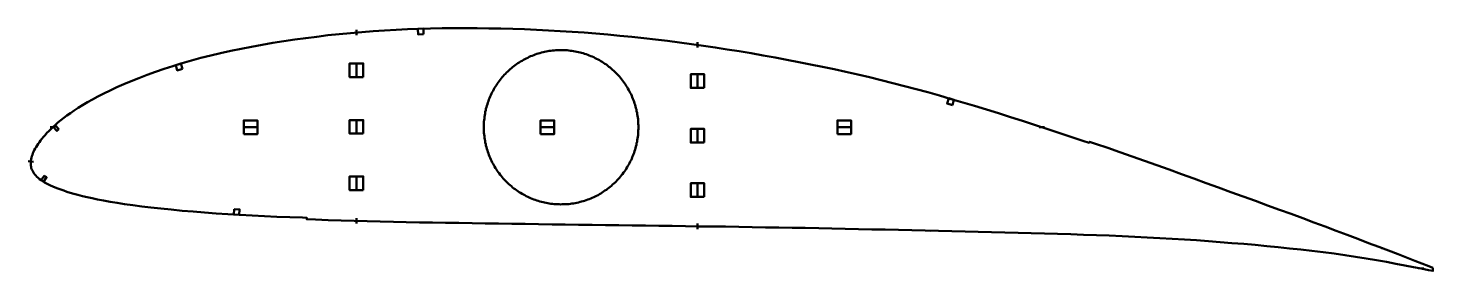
# Model space of a CAD drawing. Header units: metres. Extents: x -4 to 1026, y -105 to 73.
import ezdxf

# ---------------------------------------------------------------- set-up
doc = ezdxf.new("R2010")
doc.units = ezdxf.units.M
doc.layers.add('Layer', color=1, linetype='Continuous', lineweight=50)

msp = doc.modelspace()

# ---------------------------------------------------------------- linework, layer by layer
at = {"layer": 'Layer'}
for p, q in [((237, 67.4), (237, 71.4)), ((487, 58.4), (487, 62.4)), ((387, 56.6), (387, 57.1)), ((237, 47.3), (237, 36.3)), ((487, 39.3), (487, 28.3)), ((16.5, 0), (12.5, 0)), ((165, 0), (154, 0)), ((237, 5.8), (237, -5.2)), ((330.4, 0), (329.9, 0)), ((382.5, 0), (371.5, 0)), ((443.7, 0), (444.2, 0)), ((487, -0.7), (487, -11.7)), ((600, 0), (589, 0)), ((737.4, 0), (741.4, 0)), ((0.4, -25.3), (-3.6, -25)), ((237, -35.6), (237, -46.6)), ((487, -40.6), (487, -51.6)), ((387, -56.6), (387, -57.1)), ((237, -66.7), (237, -70.7)), ((487, -70.7), (487, -74.7)), ((653.9, -75.6), (657.9, -75.9)), ((951.7, -74.7), (951.5, -75.2)), ((947, -91.4), (947, -91.8)), ((989.1, -88.8), (988.9, -89.3)), ((986.6, -97.4), (986.5, -97.9)), ((1006.3, -101), (1006.2, -101.5)), ((1007.8, -96), (1007.6, -96.4)), ((1015.2, -103.4), (1019.2, -103.7))]:
    msp.add_line(p, q, dxfattribs=at)
for points in [[(1025.9, -103.1), (1022.9, -101.9), (1017.9, -100), (1012.6, -97.9), (1006.7, -95.6), (1000.4, -93.1), (993.5, -90.5), (986.3, -87.8), (978.7, -84.9), (970.9, -81.9), (963, -78.9), (955, -76), (947, -72.9), (938.8, -69.8), (930.5, -66.7), (922.1, -63.6), (913.5, -60.5), (904.8, -57.3), (895.9, -54), (887, -50.8), (877.9, -47.5), (868.8, -44.2), (859.8, -40.9), (850.7, -37.6), (841.6, -34.3), (832.6, -31), (823.5, -27.8), (814.5, -24.6), (805.5, -21.4), (796.6, -18.3), (787.6, -15.1), (778.7, -12.1), (774.3, -10.6), (774, -11.5), (769.5, -10), (760.6, -7), (751.7, -4), (742.9, -1.1), (734, 1.8), (725.1, 4.6), (716.3, 7.5), (707.5, 10.2), (698.8, 13), (690.1, 15.6), (681.5, 18.2), (672.9, 20.7), (664.3, 23.2), (655.8, 25.6), (647.2, 27.9), (638.6, 30.2), (630.1, 32.4), (621.5, 34.5), (613, 36.6), (604.4, 38.6), (595.8, 40.6), (587.2, 42.5), (578.5, 44.3), (569.9, 46.1), (561.2, 47.8), (552.5, 49.5), (543.8, 51.1), (535.1, 52.7), (526.3, 54.2), (517.6, 55.7), (508.8, 57.1), (500, 58.5), (491.3, 59.8), (482.5, 61), (473.8, 62.2), (465, 63.3), (456.3, 64.3), (447.6, 65.3), (438.8, 66.3), (430.1, 67.1), (421.4, 67.9), (412.6, 68.7), (403.9, 69.4), (395.2, 70), (386.4, 70.5), (377.7, 71), (369, 71.5), (360.3, 71.8), (351.6, 72.1), (342.9, 72.4), (334.2, 72.5), (325.5, 72.7), (316.9, 72.7), (308.3, 72.7), (299.8, 72.6), (291.4, 72.4), (282.9, 72.2), (274.5, 71.8), (266.1, 71.4), (257.7, 70.9), (249.3, 70.4), (241, 69.7), (232.7, 69), (224.4, 68.2), (216.2, 67.4), (208, 66.4), (199.9, 65.4), (191.8, 64.3), (183.8, 63.1), (175.9, 61.8), (168, 60.5), (160.2, 59), (152.5, 57.5), (144.9, 56), (137.5, 54.3), (130.3, 52.6), (123.1, 50.8), (116.2, 48.9), (109.3, 47), (102.6, 44.9), (96.1, 42.8), (89.8, 40.6), (83.6, 38.4), (77.7, 36.1), (72, 33.9), (66.5, 31.6), (61.4, 29.3), (56.5, 27), (51.9, 24.8), (47.6, 22.6), (43.6, 20.4), (39.9, 18.3), (36.4, 16.3), (33.2, 14.3), (30.2, 12.3), (27.5, 10.4), (24.9, 8.6), (22.6, 6.8), (20.4, 5.1), (18.3, 3.4), (16.5, 1.8), (14.7, 0.2), (13.1, -1.3), (11.6, -2.8), (10.2, -4.2), (8.9, -5.7), (7.7, -7), (6.6, -8.4), (5.6, -9.7), (4.7, -11), (3.8, -12.2), (3, -13.4), (2.3, -14.6), (1.6, -15.7), (1, -16.9), (0.5, -18), (0, -19.1), (-0.4, -20.2), (-0.8, -21.2), (-1.1, -22.3), (-1.3, -23.3), (-1.5, -24.3), (-1.6, -25.3), (-1.6, -26.2), (-1.6, -27.1), (-1.6, -28), (-1.4, -29), (-1.2, -29.9), (-0.8, -30.9), (-0.4, -31.8), (0.1, -32.8), (0.6, -33.7), (1.3, -34.6), (2.1, -35.5), (2.9, -36.3), (3.9, -37.2), (4.9, -38), (6, -38.8), (7.1, -39.6), (8.4, -40.4), (9.8, -41.2), (11.3, -41.9), (12.8, -42.7), (14.5, -43.4), (16.3, -44.2), (18.2, -44.9), (20.3, -45.7), (22.5, -46.5), (24.8, -47.3), (27.3, -48), (30, -48.8), (33, -49.6), (36.2, -50.5), (39.6, -51.3), (43.3, -52.1), (47.3, -53), (51.7, -53.8), (56.5, -54.7), (61.6, -55.5), (67.2, -56.4), (73.3, -57.2), (79.7, -58.1), (86.5, -58.9), (93.8, -59.7), (101.4, -60.4), (109.3, -61.2), (117.5, -61.9), (125.8, -62.6), (134.2, -63.2), (142.8, -63.8), (151.6, -64.3), (160.6, -64.7), (169.6, -65.2), (178.8, -65.6), (188.2, -66), (197.6, -66.3), (200.7, -66.4), (200.7, -67.5), (207, -67.7), (216.4, -68.1), (225.9, -68.4), (235.4, -68.6), (244.9, -68.9), (254.5, -69.1), (264.1, -69.4), (273.6, -69.6), (283.2, -69.8), (292.8, -69.9), (302.4, -70.1), (312.1, -70.2), (321.8, -70.4), (331.5, -70.5), (341.2, -70.7), (351, -70.8), (360.8, -70.9), (370.6, -71), (380.4, -71.2), (390.1, -71.3), (399.9, -71.5), (409.7, -71.6), (419.5, -71.7), (429.3, -71.9), (439.1, -72), (448.9, -72.1), (458.6, -72.3), (468.4, -72.4), (478.2, -72.5), (488, -72.7), (497.8, -72.8), (507.6, -72.9), (517.3, -73.1), (527.1, -73.2), (536.8, -73.4), (546.6, -73.5), (556.3, -73.7), (566, -73.8), (575.8, -74), (585.5, -74.2), (595.2, -74.4), (605, -74.7), (614.8, -74.9), (624.5, -75.1), (634.3, -75.3), (644.1, -75.5), (653.8, -75.7), (663.6, -76), (673.3, -76.2), (683.1, -76.4), (692.8, -76.6), (702.5, -76.9), (712.2, -77.1), (721.9, -77.4), (731.6, -77.7), (741.3, -77.9), (750.9, -78.2), (760.5, -78.5), (770, -78.8), (779.4, -79.2), (788.8, -79.5), (798.2, -79.9), (807.4, -80.3), (816.6, -80.8), (825.7, -81.3), (834.8, -81.8), (843.9, -82.3), (852.7, -82.9), (861.4, -83.5), (870.1, -84.2), (878.7, -84.9), (887.3, -85.6), (895.8, -86.3), (904.2, -87.2), (912.6, -88), (920.9, -88.8), (929.1, -89.6), (937.2, -90.6), (945.4, -91.6), (953.5, -92.7), (961.5, -93.8), (969.2, -95), (977, -96.2), (984.5, -97.5), (991.9, -98.8), (998.8, -100.1), (1005.4, -101.3), (1011.6, -102.5), (1017.3, -103.6), (1022.6, -104.7), (1025.9, -105.4)], [(443.7, 0), (443.7, 1.2), (443.6, 2.4), (443.6, 3.6), (443.5, 4.7), (443.4, 5.9), (443.2, 7.1), (443.1, 8.3), (442.9, 9.5), (442.7, 10.6), (442.4, 11.8), (442.2, 13), (441.9, 14.1), (441.6, 15.3), (441.3, 16.4), (440.9, 17.5), (440.5, 18.7), (440.1, 19.8), (439.7, 20.9), (439.2, 22), (438.8, 23.1), (438.3, 24.2), (437.7, 25.2), (437.2, 26.3), (436.6, 27.3), (436, 28.4), (435.4, 29.4), (434.8, 30.4), (434.2, 31.4), (433.5, 32.4), (432.8, 33.3), (432.1, 34.3), (431.4, 35.2), (430.6, 36.2), (429.8, 37.1), (429, 37.9), (428.2, 38.8), (427.4, 39.7), (426.6, 40.5), (425.7, 41.3), (424.8, 42.1), (423.9, 42.9), (423, 43.7), (422.1, 44.4), (421.1, 45.2), (420.2, 45.9), (419.2, 46.5), (418.2, 47.2), (417.2, 47.9), (416.2, 48.5), (415.2, 49.1), (414.2, 49.7), (413.1, 50.2), (412, 50.7), (411, 51.3), (409.9, 51.8), (408.8, 52.2), (407.7, 52.7), (406.6, 53.1), (405.4, 53.5), (404.3, 53.9), (403.2, 54.2), (402, 54.5), (400.9, 54.8), (399.7, 55.1), (398.6, 55.4), (397.4, 55.6), (396.2, 55.8), (395, 56), (393.9, 56.1), (392.7, 56.3), (391.5, 56.4), (390.3, 56.5), (389.1, 56.5), (387.9, 56.5), (386.7, 56.6), (385.6, 56.5), (384.4, 56.5), (383.2, 56.4), (382, 56.3), (380.8, 56.2), (379.6, 56.1), (378.4, 55.9), (377.3, 55.7), (376.1, 55.5), (374.9, 55.2), (373.8, 55), (372.6, 54.7), (371.5, 54.4), (370.3, 54), (369.2, 53.7), (368.1, 53.3), (367, 52.9), (365.8, 52.4), (364.7, 52), (363.7, 51.5), (362.6, 51), (361.5, 50.5), (360.5, 49.9), (359.4, 49.4), (358.4, 48.8), (357.4, 48.2), (356.3, 47.5), (355.4, 46.9), (354.4, 46.2), (353.4, 45.5), (352.5, 44.8), (351.5, 44.1), (350.6, 43.3), (349.7, 42.5), (348.8, 41.7), (347.9, 40.9), (347.1, 40.1), (346.3, 39.2), (345.4, 38.4), (344.6, 37.5), (343.9, 36.6), (343.1, 35.7), (342.4, 34.8), (341.6, 33.8), (340.9, 32.9), (340.3, 31.9), (339.6, 30.9), (339, 29.9), (338.3, 28.9), (337.7, 27.8), (337.2, 26.8), (336.6, 25.8), (336.1, 24.7), (335.6, 23.6), (335.1, 22.5), (334.6, 21.4), (334.2, 20.3), (333.8, 19.2), (333.4, 18.1), (333, 17), (332.7, 15.8), (332.3, 14.7), (332, 13.5), (331.8, 12.4), (331.5, 11.2), (331.3, 10), (331.1, 8.9), (330.9, 7.7), (330.8, 6.5), (330.6, 5.3), (330.5, 4.2), (330.5, 3), (330.4, 1.8), (330.4, 0.6), (330.4, -0.6), (330.4, -1.8), (330.5, -3), (330.5, -4.2), (330.6, -5.3), (330.8, -6.5), (330.9, -7.7), (331.1, -8.9), (331.3, -10), (331.5, -11.2), (331.8, -12.4), (332, -13.5), (332.3, -14.7), (332.7, -15.8), (333, -17), (333.4, -18.1), (333.8, -19.2), (334.2, -20.3), (334.6, -21.4), (335.1, -22.5), (335.6, -23.6), (336.1, -24.7), (336.6, -25.8), (337.2, -26.8), (337.7, -27.8), (338.3, -28.9), (339, -29.9), (339.6, -30.9), (340.3, -31.9), (340.9, -32.9), (341.6, -33.8), (342.4, -34.8), (343.1, -35.7), (343.9, -36.6), (344.6, -37.5), (345.4, -38.4), (346.3, -39.2), (347.1, -40.1), (347.9, -40.9), (348.8, -41.7), (349.7, -42.5), (350.6, -43.3), (351.5, -44.1), (352.5, -44.8), (353.4, -45.5), (354.4, -46.2), (355.4, -46.9), (356.3, -47.5), (357.4, -48.2), (358.4, -48.8), (359.4, -49.4), (360.5, -49.9), (361.5, -50.5), (362.6, -51), (363.7, -51.5), (364.7, -52), (365.8, -52.4), (367, -52.9), (368.1, -53.3), (369.2, -53.7), (370.3, -54), (371.5, -54.4), (372.6, -54.7), (373.8, -55), (374.9, -55.2), (376.1, -55.5), (377.3, -55.7), (378.4, -55.9), (379.6, -56.1), (380.8, -56.2), (382, -56.3), (383.2, -56.4), (384.4, -56.5), (385.6, -56.5), (386.7, -56.6), (387.9, -56.5), (389.1, -56.5), (390.3, -56.5), (391.5, -56.4), (392.7, -56.3), (393.9, -56.1), (395, -56), (396.2, -55.8), (397.4, -55.6), (398.6, -55.4), (399.7, -55.1), (400.9, -54.8), (402, -54.5), (403.2, -54.2), (404.3, -53.9), (405.4, -53.5), (406.6, -53.1), (407.7, -52.7), (408.8, -52.2), (409.9, -51.8), (411, -51.3), (412, -50.7), (413.1, -50.2), (414.2, -49.7), (415.2, -49.1), (416.2, -48.5), (417.2, -47.9), (418.2, -47.2), (419.2, -46.5), (420.2, -45.9), (421.1, -45.2), (422.1, -44.4), (423, -43.7), (423.9, -42.9), (424.8, -42.1), (425.7, -41.3), (426.6, -40.5), (427.4, -39.7), (428.2, -38.8), (429, -37.9), (429.8, -37.1), (430.6, -36.2), (431.4, -35.2), (432.1, -34.3), (432.8, -33.3), (433.5, -32.4), (434.2, -31.4), (434.8, -30.4), (435.4, -29.4), (436, -28.4), (436.6, -27.3), (437.2, -26.3), (437.7, -25.2), (438.3, -24.2), (438.8, -23.1), (439.2, -22), (439.7, -20.9), (440.1, -19.8), (440.5, -18.7), (440.9, -17.5), (441.3, -16.4), (441.6, -15.3), (441.9, -14.1), (442.2, -13), (442.4, -11.8), (442.7, -10.6), (442.9, -9.5), (443.1, -8.3), (443.2, -7.1), (443.4, -5.9), (443.5, -4.7), (443.6, -3.6), (443.6, -2.4), (443.7, -1.2), (443.7, 0)]]:
    msp.add_lwpolyline(points, close=True, dxfattribs=at)
for points in [[(286.2, 68.3), (282.2, 68.1), (282.1, 72.1), (286.1, 72.3), (286.2, 68.3)], [(109.5, 42.9), (105.7, 41.7), (104.6, 45.5), (108.4, 46.7), (109.5, 42.9)], [(242, 36.8), (232, 36.8), (232, 46.8), (242, 46.8), (242, 36.8)], [(492, 28.8), (482, 28.8), (482, 38.8), (492, 38.8), (492, 28.8)], [(673.8, 16.3), (669.9, 17.4), (671.1, 21.3), (674.9, 20.1), (673.8, 16.3)], [(19, -1.3), (17.5, -2.7), (14.8, 0.3), (16.3, 1.6), (19, -1.3)], [(154.5, -5), (154.5, 5), (164.5, 5), (164.5, -5), (154.5, -5)], [(242, -4.7), (232, -4.7), (232, 5.3), (242, 5.3), (242, -4.7)], [(372, -5), (372, 5), (382, 5), (382, -5), (372, -5)], [(589.5, -5), (589.5, 5), (599.5, 5), (599.5, -5), (589.5, -5)], [(492, -11.2), (482, -11.2), (482, -1.2), (492, -1.2), (492, -11.2)], [(8.3, -35.6), (10, -36.7), (7.7, -40), (6.1, -38.9), (8.3, -35.6)], [(242, -46.1), (232, -46.1), (232, -36.1), (242, -36.1), (242, -46.1)], [(492, -51.1), (482, -51.1), (482, -41.1), (492, -41.1), (492, -51.1)], [(147.4, -60), (151.4, -60.3), (151.2, -64.3), (147.2, -64), (147.4, -60)]]:
    msp.add_lwpolyline(points, dxfattribs=at)

doc.saveas('drawing.dxf')
